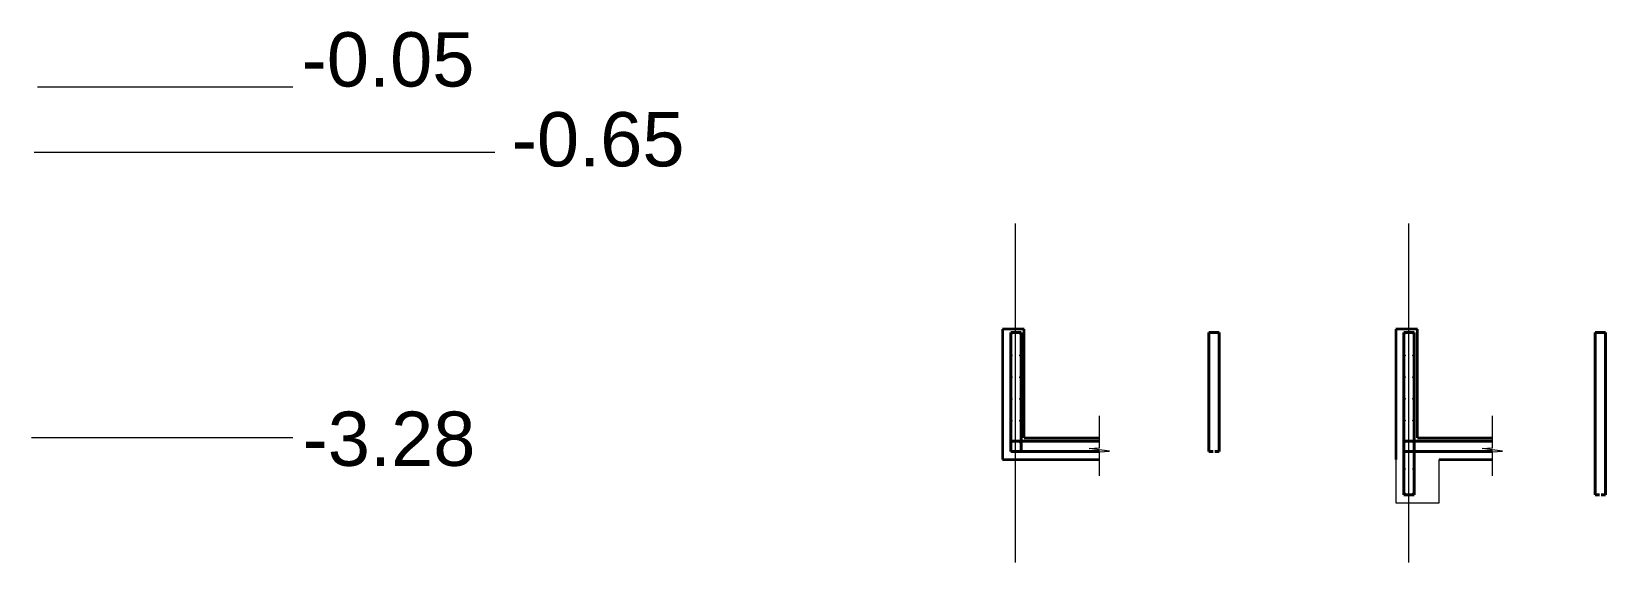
# Model space of a CAD drawing. Header units: millimetres. Extents: x 1130 to 2176, y -195 to 376.
# Drawn here: x 1901.39 to 1915.88, y -25.6 to -20.71 of the extents above; entities that cross this region are included whole.
import ezdxf

# ---------------------------------------------------------------- set-up
doc = ezdxf.new("R2010")
doc.units = ezdxf.units.MM
doc.linetypes.add('CENTER2', pattern=[28.575, 19.05, -3.175, 3.175, -3.175])
doc.layers.add('A- TEXTO 1', color=7, linetype='Continuous')
for name, color, linetype, lineweight in [('EDIS-EJES COLUMNAS', 9, 'CENTER2', 15), ('EDIS-PANTALLAS', 3, 'Continuous', 15), ('EDIS-PL-DIMENSION', 8, 'Continuous', 13), ('EDIS-REFUERZOS DETALLES', 7, 'Continuous', 40), ('EDIS-VIGAS RIOSTRAS', 6, 'Continuous', 13), ('Est-PL-DIMENSION', 8, 'Continuous', 13)]:
    doc.layers.add(name, color=color, linetype=linetype, lineweight=lineweight)
doc.styles.add('style1', font='arial.ttf', dxfattribs={"height": 0.2})

# ---------------------------------------------------------------- blocks, each defined once
blk = doc.blocks.new('*U2640')
at = {"layer": 'EDIS-REFUERZOS DETALLES', "linetype": 'ByBlock', "const_width": 0.01}
for points in [[(0, 0.078, 1), (0, 0.07, 1)], [(0, -0.004, -1), (0, 0.004, -1)]]:
    blk.add_lwpolyline(points, format="xyb", close=True, dxfattribs=at)
blk = doc.blocks.new('*U2641')
at = {"layer": 'EDIS-PL-DIMENSION', "color": 0, "linetype": 'ByBlock', "lineweight": -2, "transparency": 16777216, "rotation": 269.9999999999879}
for p in [(1910.415, -23.495), (1910.415, -23.695), (1910.415, -23.895), (1910.415, -24.095), (1910.415, -24.295), (1910.415, -24.495)]:
    blk.add_blockref('*U2640', p, dxfattribs=at)

msp = doc.modelspace()

# ---------------------------------------------------------------- linework, layer by layer
at = {"layer": 'EDIS-EJES COLUMNAS', "ltscale": 0.9}
msp.add_line((1910.45, -25.603), (1910.45, -22.479), dxfattribs=at)
at = {"layer": 'EDIS-EJES COLUMNAS'}
msp.add_line((1914.07, -25.603), (1914.07, -22.479), dxfattribs=at)
at = {"layer": 'EDIS-PANTALLAS', "lineweight": 35}
for p, q in [((1910.53, -23.454), (1910.33, -23.454)), ((1910.33, -23.454), (1910.33, -24.654)), ((1910.53, -24.454), (1910.53, -23.454)), ((1914.15, -23.454), (1913.95, -23.454)), ((1913.95, -23.454), (1913.95, -24.654)), ((1914.15, -24.454), (1914.15, -23.454)), ((1910.53, -24.454), (1911.221, -24.454)), ((1914.15, -24.454), (1914.841, -24.454)), ((1910.33, -24.654), (1911.221, -24.654)), ((1914.35, -24.654), (1914.841, -24.654))]:
    msp.add_line(p, q, dxfattribs=at)
at = {"layer": 'EDIS-PL-DIMENSION'}
for p, q in [((1903.793, -21.224), (1901.442, -21.224)), ((1905.655, -21.824), (1901.411, -21.824)), ((1903.793, -24.454), (1901.387, -24.454))]:
    msp.add_line(p, q, dxfattribs=at)
at = {"layer": 'EDIS-REFUERZOS DETALLES', "linetype": 'ByBlock'}
for p, q in [((1910.405, -23.484), (1910.405, -24.579)), ((1910.405, -23.484), (1910.5, -23.484)), ((1910.5, -23.484), (1910.5, -24.579)), ((1912.228, -23.484), (1912.228, -24.579)), ((1912.228, -23.484), (1912.323, -23.484)), ((1912.323, -23.484), (1912.323, -24.579)), ((1914.025, -23.484), (1914.025, -24.979)), ((1914.025, -23.484), (1914.12, -23.484)), ((1914.12, -23.484), (1914.12, -24.979)), ((1915.787, -23.484), (1915.787, -24.979)), ((1915.787, -23.484), (1915.882, -23.484)), ((1915.882, -23.484), (1915.882, -24.979)), ((1910.405, -24.484), (1911.221, -24.484)), ((1914.025, -24.484), (1914.841, -24.484)), ((1910.405, -24.579), (1910.5, -24.579)), ((1910.405, -24.579), (1911.222, -24.579)), ((1912.228, -24.579), (1912.268, -24.579)), ((1912.323, -24.579), (1912.283, -24.579)), ((1914.025, -24.579), (1914.12, -24.579)), ((1914.025, -24.579), (1914.842, -24.579)), ((1914.025, -24.979), (1914.12, -24.979)), ((1915.787, -24.979), (1915.827, -24.979)), ((1915.882, -24.979), (1915.842, -24.979))]:
    msp.add_line(p, q, dxfattribs=at)
at = {"layer": 'EDIS-REFUERZOS DETALLES', "linetype": 'ByBlock', "const_width": 0.01}
for points in [[(1914.032, -23.494, -1), (1914.039, -23.495, -1)], [(1914.113, -23.494, 1), (1914.106, -23.495, 1)], [(1914.032, -23.694, -1), (1914.039, -23.695, -1)], [(1914.113, -23.694, 1), (1914.106, -23.695, 1)], [(1914.032, -23.894, -1), (1914.039, -23.895, -1)], [(1914.113, -23.894, 1), (1914.106, -23.895, 1)], [(1914.032, -24.094, -1), (1914.039, -24.095, -1)], [(1914.113, -24.094, 1), (1914.106, -24.095, 1)], [(1914.032, -24.294, -1), (1914.039, -24.295, -1)], [(1914.113, -24.294, 1), (1914.106, -24.295, 1)], [(1914.032, -24.494, -1), (1914.039, -24.495, -1)], [(1914.113, -24.494, 1), (1914.106, -24.495, 1)], [(1914.032, -24.741, -1), (1914.039, -24.741, -1)], [(1914.113, -24.741, 1), (1914.106, -24.741, 1)], [(1914.032, -24.965, -1), (1914.039, -24.965, -1)], [(1914.113, -24.965, 1), (1914.106, -24.965, 1)]]:
    msp.add_lwpolyline(points, format="xyb", close=True, dxfattribs=at)
at = {"layer": 'EDIS-VIGAS RIOSTRAS'}
for p, q in [((1913.95, -24.654), (1913.95, -25.054)), ((1914.35, -25.054), (1914.35, -24.654)), ((1913.95, -25.054), (1914.35, -25.054))]:
    msp.add_line(p, q, dxfattribs=at)
at = {"layer": 'Est-PL-DIMENSION'}
for points in [[(1911.221, -24.805), (1911.221, -24.583), (1911.315, -24.576), (1911.127, -24.553), (1911.221, -24.545), (1911.221, -24.252)], [(1914.841, -24.805), (1914.841, -24.583), (1914.935, -24.576), (1914.747, -24.553), (1914.841, -24.545), (1914.841, -24.252)]]:
    msp.add_lwpolyline(points, dxfattribs=at)

# ---------------------------------------------------------------- block references
at = {"layer": 'EDIS-PL-DIMENSION'}
msp.add_blockref('*U2641', (0, 0), dxfattribs=at)

# ---------------------------------------------------------------- texts
at = {"layer": 'A- TEXTO 1', "style": 'style1'}
for s, p in [('-0.05', (1903.874, -21.217, -882)), ('-0.65', (1905.809, -21.953, -882)), ('-3.28', (1903.883, -24.712, -882))]:
    msp.add_text(s, height=0.5, rotation=0, dxfattribs=at).set_placement(p)

doc.saveas('drawing.dxf')
